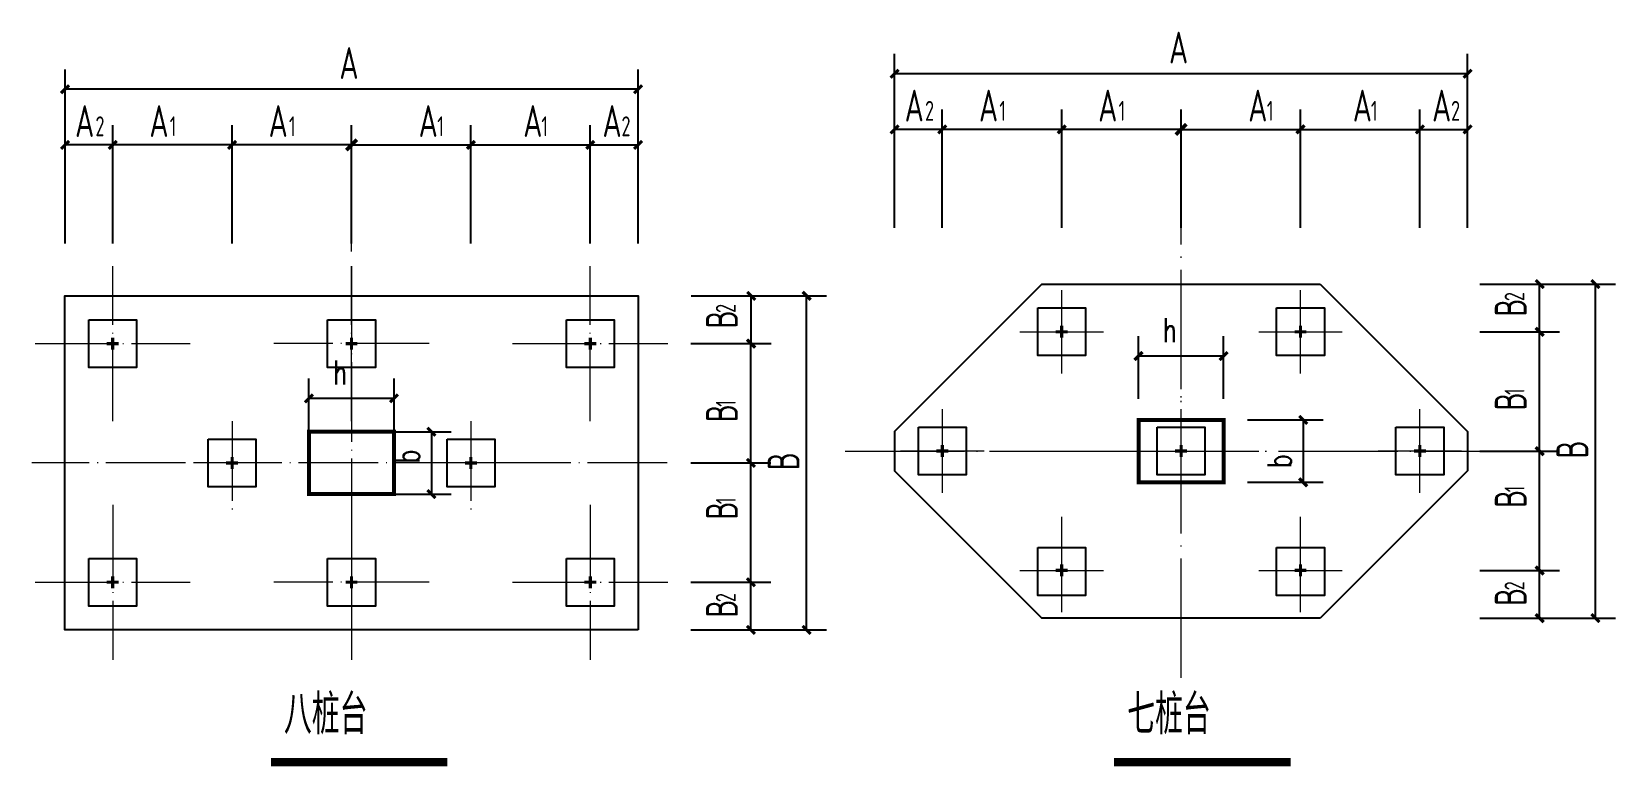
# Model space of a CAD drawing. Extents: x 3968514 to 5230306, y -516551 to -228246.
# Drawn here: x 4421130 to 4441028, y -323182 to -313946 of the extents above; entities that cross this region are included whole.
import ezdxf

# ---------------------------------------------------------------- set-up
doc = ezdxf.new("R2010")
doc.units = 0
doc.header["$LTSCALE"] = 1000
doc.header["$MEASUREMENT"] = 0
doc.linetypes.add('DOTE', pattern=[2.42, 2, -0.2, 0.02, -0.2])
for name, color, linetype in [('3-承台', 7, 'Continuous'), ('COLU', 7, 'Continuous'), ('PUB_TEXT', 7, 'Continuous'), ('定位标记', 3, 'Continuous')]:
    doc.layers.add(name, color=color, linetype=linetype)
doc.layers.add('DOTE', color=1, linetype='DOTE', lineweight=9)
doc.layers.add('PUB_DIM', color=3, linetype='Continuous', lineweight=15)
doc.styles.add('DIM_FONT', font='SIMPLEX', dxfattribs={"width": 0.7, "bigfont": 'GBCBIG'})
doc.styles.add('TSSD_REIN', font='Tssdeng.shx', dxfattribs={"width": 0.7, "bigfont": 'hztxt.shx'})
doc.dimstyles.new('DIMN', dxfattribs={"dimtxt": 300, "dimasz": 100, "dimexe": 250, "dimexo": 300, "dimgap": 150, "dimtad": 1, "dimdec": 0, "dimzin": 0, "dimdsep": 46, "dimtxsty": 'DIM_FONT', "dimblk": 'ARCHTICK', "dimcen": 0.09, "dimclrt": 7, "dimazin": 2, "dimtfac": 1, "dimtdec": 0, "dimtix": 1, "dimtmove": 2, "dimatfit": 3, "dimfxl": 1, "dimtolj": 1, "dimtzin": 0, "dimarcsym": 0})

# ---------------------------------------------------------------- blocks, each defined once
blk = doc.blocks.new('_ArchTick')
at = {"color": 0, "linetype": 'ByBlock', "const_width": 0.4}
blk.add_lwpolyline([(-0.5, -0.5), (0.5, 0.5)], dxfattribs=at)
blk = doc.blocks.new('*D192')
at = {"layer": 'Defpoints', "color": 0, "transparency": 16777216}
for p in [(4429117, -317267), (4430171, -317267), (4429117, -317867)]:
    blk.add_point(p, dxfattribs=at)
at = {"layer": 'PUB_DIM', "color": 0, "lineweight": -2, "transparency": 16777216}
for p, q in [((4429417, -317267), (4430421, -317267)), ((4430171, -317867), (4430171, -317267)), ((4429417, -317867), (4430421, -317867))]:
    blk.add_line(p, q, dxfattribs=at)
at = {"layer": 'PUB_DIM', "color": 0, "lineweight": -2, "transparency": 16777216, "xscale": 100, "yscale": 100, "zscale": 100}
for p, rotation in [((4430171, -317267), 90), ((4430171, -317867), 270)]:
    blk.add_blockref('_ArchTick', p, dxfattribs=dict(at, rotation=rotation))
blk = doc.blocks.new('*D191')
at = {"layer": 'Defpoints', "color": 0, "transparency": 16777216}
for p in [(4429114, -319367), (4430167, -319367), (4429114, -320867)]:
    blk.add_point(p, dxfattribs=at)
at = {"layer": 'PUB_DIM', "color": 0, "lineweight": -2, "transparency": 16777216}
for p, q in [((4429414, -319367), (4430417, -319367)), ((4430167, -320867), (4430167, -319367)), ((4429414, -320867), (4430417, -320867))]:
    blk.add_line(p, q, dxfattribs=at)
at = {"layer": 'PUB_DIM', "color": 0, "lineweight": -2, "transparency": 16777216, "xscale": 100, "yscale": 100, "zscale": 100}
for p, rotation in [((4430167, -319367), 90), ((4430167, -320867), 270)]:
    blk.add_blockref('_ArchTick', p, dxfattribs=dict(at, rotation=rotation))
blk = doc.blocks.new('*D190')
at = {"layer": 'Defpoints', "color": 0, "transparency": 16777216}
for p in [(4429114, -317867), (4430167, -317867), (4429114, -319367)]:
    blk.add_point(p, dxfattribs=at)
at = {"layer": 'PUB_DIM', "color": 0, "lineweight": -2, "transparency": 16777216}
for p, q in [((4429414, -317867), (4430417, -317867)), ((4430167, -319367), (4430167, -317867)), ((4429414, -319367), (4430417, -319367))]:
    blk.add_line(p, q, dxfattribs=at)
at = {"layer": 'PUB_DIM', "color": 0, "lineweight": -2, "transparency": 16777216, "xscale": 100, "yscale": 100, "zscale": 100}
for p, rotation in [((4430167, -317867), 90), ((4430167, -319367), 270)]:
    blk.add_blockref('_ArchTick', p, dxfattribs=dict(at, rotation=rotation))
blk = doc.blocks.new('*D189')
at = {"layer": 'Defpoints', "color": 0, "transparency": 16777216}
for p in [(4429114, -320867), (4430167, -320867), (4429114, -321467)]:
    blk.add_point(p, dxfattribs=at)
at = {"layer": 'PUB_DIM', "color": 0, "lineweight": -2, "transparency": 16777216}
for p, q in [((4429414, -320867), (4430417, -320867)), ((4430167, -321467), (4430167, -320867)), ((4429414, -321467), (4430417, -321467))]:
    blk.add_line(p, q, dxfattribs=at)
at = {"layer": 'PUB_DIM', "color": 0, "lineweight": -2, "transparency": 16777216, "xscale": 100, "yscale": 100, "zscale": 100}
for p, rotation in [((4430167, -320867), 90), ((4430167, -321467), 270)]:
    blk.add_blockref('_ArchTick', p, dxfattribs=dict(at, rotation=rotation))
blk = doc.blocks.new('*D188')
at = {"layer": 'Defpoints', "color": 0, "transparency": 16777216}
for p in [(4429275, -317267), (4430867, -317267), (4429275, -321467)]:
    blk.add_point(p, dxfattribs=at)
at = {"layer": 'PUB_DIM', "color": 0, "lineweight": -2, "transparency": 16777216}
for p, q in [((4429575, -317267), (4431117, -317267)), ((4430867, -321467), (4430867, -317267)), ((4429575, -321467), (4431117, -321467))]:
    blk.add_line(p, q, dxfattribs=at)
at = {"layer": 'PUB_DIM', "color": 0, "lineweight": -2, "transparency": 16777216, "xscale": 100, "yscale": 100, "zscale": 100}
for p, rotation in [((4430867, -317267), 90), ((4430867, -321467), 270)]:
    blk.add_blockref('_ArchTick', p, dxfattribs=dict(at, rotation=rotation))
blk = doc.blocks.new('*D187')
at = {"layer": 'Defpoints', "color": 0, "transparency": 16777216}
for p in [(4428749, -315370), (4428149, -316909), (4428749, -316909)]:
    blk.add_point(p, dxfattribs=at)
at = {"layer": 'PUB_DIM', "color": 0, "lineweight": -2, "transparency": 16777216}
for p, q in [((4428149, -316609), (4428149, -315120)), ((4428749, -316609), (4428749, -315120)), ((4428149, -315370), (4428749, -315370))]:
    blk.add_line(p, q, dxfattribs=at)
at = {"layer": 'PUB_DIM', "color": 0, "lineweight": -2, "transparency": 16777216, "xscale": 100, "yscale": 100, "zscale": 100, "rotation": 180}
blk.add_blockref('_ArchTick', (4428149, -315370), dxfattribs=at)
at = {"layer": 'PUB_DIM', "color": 0, "lineweight": -2, "transparency": 16777216, "xscale": 100, "yscale": 100, "zscale": 100}
blk.add_blockref('_ArchTick', (4428749, -315370), dxfattribs=at)
blk = doc.blocks.new('*D186')
at = {"layer": 'Defpoints', "color": 0, "transparency": 16777216}
for p in [(4426649, -315370), (4425149, -316909), (4426649, -316909)]:
    blk.add_point(p, dxfattribs=at)
at = {"layer": 'PUB_DIM', "color": 0, "lineweight": -2, "transparency": 16777216}
for p, q in [((4425149, -316609), (4425149, -315120)), ((4426649, -316609), (4426649, -315120)), ((4425149, -315370), (4426649, -315370))]:
    blk.add_line(p, q, dxfattribs=at)
at = {"layer": 'PUB_DIM', "color": 0, "lineweight": -2, "transparency": 16777216, "xscale": 100, "yscale": 100, "zscale": 100, "rotation": 180}
blk.add_blockref('_ArchTick', (4425149, -315370), dxfattribs=at)
at = {"layer": 'PUB_DIM', "color": 0, "lineweight": -2, "transparency": 16777216, "xscale": 100, "yscale": 100, "zscale": 100}
blk.add_blockref('_ArchTick', (4426649, -315370), dxfattribs=at)
blk = doc.blocks.new('*D185')
at = {"layer": 'Defpoints', "color": 0, "transparency": 16777216}
for p in [(4428149, -315370), (4426649, -316909), (4428149, -316909)]:
    blk.add_point(p, dxfattribs=at)
at = {"layer": 'PUB_DIM', "color": 0, "lineweight": -2, "transparency": 16777216}
for p, q in [((4426649, -316609), (4426649, -315120)), ((4428149, -316609), (4428149, -315120)), ((4426649, -315370), (4428149, -315370))]:
    blk.add_line(p, q, dxfattribs=at)
at = {"layer": 'PUB_DIM', "color": 0, "lineweight": -2, "transparency": 16777216, "xscale": 100, "yscale": 100, "zscale": 100, "rotation": 180}
blk.add_blockref('_ArchTick', (4426649, -315370), dxfattribs=at)
at = {"layer": 'PUB_DIM', "color": 0, "lineweight": -2, "transparency": 16777216, "xscale": 100, "yscale": 100, "zscale": 100}
blk.add_blockref('_ArchTick', (4428149, -315370), dxfattribs=at)
blk = doc.blocks.new('*D184')
at = {"layer": 'Defpoints', "color": 0, "transparency": 16777216}
for p in [(4421549, -315370), (4421549, -316909), (4422149, -316909)]:
    blk.add_point(p, dxfattribs=at)
at = {"layer": 'PUB_DIM', "color": 0, "lineweight": -2, "transparency": 16777216}
for p, q in [((4421549, -316609), (4421549, -315120)), ((4422149, -316609), (4422149, -315120)), ((4422149, -315370), (4421549, -315370))]:
    blk.add_line(p, q, dxfattribs=at)
at = {"layer": 'PUB_DIM', "color": 0, "lineweight": -2, "transparency": 16777216, "xscale": 100, "yscale": 100, "zscale": 100, "rotation": 180}
blk.add_blockref('_ArchTick', (4421549, -315370), dxfattribs=at)
at = {"layer": 'PUB_DIM', "color": 0, "lineweight": -2, "transparency": 16777216, "xscale": 100, "yscale": 100, "zscale": 100}
blk.add_blockref('_ArchTick', (4422149, -315370), dxfattribs=at)
blk = doc.blocks.new('*D183')
at = {"layer": 'Defpoints', "color": 0, "transparency": 16777216}
for p in [(4423649, -315370), (4423649, -316909), (4425149, -316909)]:
    blk.add_point(p, dxfattribs=at)
at = {"layer": 'PUB_DIM', "color": 0, "lineweight": -2, "transparency": 16777216}
for p, q in [((4423649, -316609), (4423649, -315120)), ((4425149, -316609), (4425149, -315120)), ((4425149, -315370), (4423649, -315370))]:
    blk.add_line(p, q, dxfattribs=at)
at = {"layer": 'PUB_DIM', "color": 0, "lineweight": -2, "transparency": 16777216, "xscale": 100, "yscale": 100, "zscale": 100, "rotation": 180}
blk.add_blockref('_ArchTick', (4423649, -315370), dxfattribs=at)
at = {"layer": 'PUB_DIM', "color": 0, "lineweight": -2, "transparency": 16777216, "xscale": 100, "yscale": 100, "zscale": 100}
blk.add_blockref('_ArchTick', (4425149, -315370), dxfattribs=at)
blk = doc.blocks.new('_DIMX')
blk.add_line((-150, 0), (150, 0))
at = {"const_width": 50}
blk.add_lwpolyline([(-70, -70), (70, 70)], dxfattribs=at)
blk = doc.blocks.new('*D182')
at = {"layer": 'Defpoints', "color": 0, "transparency": 16777216}
for p in [(4421549, -314670), (4421549, -316909), (4428749, -316909)]:
    blk.add_point(p, dxfattribs=at)
at = {"layer": 'PUB_DIM', "color": 0, "lineweight": -2, "transparency": 16777216}
for p, q in [((4421549, -316609), (4421549, -314420)), ((4428749, -316609), (4428749, -314420)), ((4428749, -314670), (4421549, -314670))]:
    blk.add_line(p, q, dxfattribs=at)
at = {"layer": 'PUB_DIM', "color": 0, "lineweight": -2, "transparency": 16777216, "xscale": 100, "yscale": 100, "zscale": 100, "rotation": 180}
blk.add_blockref('_ArchTick', (4421549, -314670), dxfattribs=at)
at = {"layer": 'PUB_DIM', "color": 0, "lineweight": -2, "transparency": 16777216, "xscale": 100, "yscale": 100, "zscale": 100}
blk.add_blockref('_ArchTick', (4428749, -314670), dxfattribs=at)
blk = doc.blocks.new('*D181')
at = {"layer": 'Defpoints', "color": 0, "transparency": 16777216}
for p in [(4422149, -315370), (4422149, -316909), (4423649, -316909)]:
    blk.add_point(p, dxfattribs=at)
at = {"layer": 'PUB_DIM', "color": 0, "lineweight": -2, "transparency": 16777216}
for p, q in [((4422149, -316609), (4422149, -315120)), ((4423649, -316609), (4423649, -315120)), ((4423649, -315370), (4422149, -315370))]:
    blk.add_line(p, q, dxfattribs=at)
at = {"layer": 'PUB_DIM', "color": 0, "lineweight": -2, "transparency": 16777216, "xscale": 100, "yscale": 100, "zscale": 100, "rotation": 180}
blk.add_blockref('_ArchTick', (4422149, -315370), dxfattribs=at)
at = {"layer": 'PUB_DIM', "color": 0, "lineweight": -2, "transparency": 16777216, "xscale": 100, "yscale": 100, "zscale": 100}
blk.add_blockref('_ArchTick', (4423649, -315370), dxfattribs=at)
blk = doc.blocks.new('*D180')
at = {"layer": 'Defpoints', "color": 0, "transparency": 16777216}
for p in [(4425152, -318975), (4425152, -319759), (4426152, -319759)]:
    blk.add_point(p, dxfattribs=at)
at = {"layer": 'PUB_DIM', "color": 0, "lineweight": -2, "transparency": 16777216}
for p, q in [((4425452, -318975), (4426402, -318975)), ((4426152, -318975), (4426152, -319759)), ((4425452, -319759), (4426402, -319759))]:
    blk.add_line(p, q, dxfattribs=at)
at = {"layer": 'PUB_DIM', "color": 0, "lineweight": -2, "transparency": 16777216, "xscale": 100, "yscale": 100, "zscale": 100}
for p, rotation in [((4426152, -318975), 90), ((4426152, -319759), 270)]:
    blk.add_blockref('_ArchTick', p, dxfattribs=dict(at, rotation=rotation))
at = {"layer": 'PUB_DIM', "color": 7, "transparency": 16777216, "insert": (4425851, -319286), "char_height": 300, "attachment_point": 5, "rotation": 90, "style": 'DIM_FONT'}
blk.add_mtext('\\A1;b', dxfattribs=at)
blk = doc.blocks.new('*D179')
at = {"layer": 'Defpoints', "color": 0, "transparency": 16777216}
for p in [(4424614, -318556), (4424614, -319395), (4425683, -319395)]:
    blk.add_point(p, dxfattribs=at)
at = {"layer": 'PUB_DIM', "color": 0, "lineweight": -2, "transparency": 16777216}
for p, q in [((4424614, -319095), (4424614, -318306)), ((4425683, -319095), (4425683, -318306)), ((4425683, -318556), (4424614, -318556))]:
    blk.add_line(p, q, dxfattribs=at)
at = {"layer": 'PUB_DIM', "color": 0, "lineweight": -2, "transparency": 16777216, "xscale": 100, "yscale": 100, "zscale": 100, "rotation": 180}
blk.add_blockref('_ArchTick', (4424614, -318556), dxfattribs=at)
at = {"layer": 'PUB_DIM', "color": 0, "lineweight": -2, "transparency": 16777216, "xscale": 100, "yscale": 100, "zscale": 100}
blk.add_blockref('_ArchTick', (4425683, -318556), dxfattribs=at)
at = {"layer": 'PUB_DIM', "color": 7, "transparency": 16777216, "insert": (4425007, -318230), "char_height": 300, "attachment_point": 5, "style": 'DIM_FONT'}
blk.add_mtext('\\A1;h', dxfattribs=at)
blk = doc.blocks.new('*D177')
at = {"layer": 'Defpoints', "color": 0, "transparency": 16777216}
for p in [(4436106, -318827), (4436106, -319611), (4437106, -319611)]:
    blk.add_point(p, dxfattribs=at)
at = {"layer": 'PUB_DIM', "color": 0, "lineweight": -2, "transparency": 16777216}
for p, q in [((4436406, -318827), (4437356, -318827)), ((4437106, -318827), (4437106, -319611)), ((4436406, -319611), (4437356, -319611))]:
    blk.add_line(p, q, dxfattribs=at)
at = {"layer": 'PUB_DIM', "color": 0, "lineweight": -2, "transparency": 16777216, "xscale": 100, "yscale": 100, "zscale": 100}
for p, rotation in [((4437106, -318827), 90), ((4437106, -319611), 270)]:
    blk.add_blockref('_ArchTick', p, dxfattribs=dict(at, rotation=rotation))
at = {"layer": 'PUB_DIM', "color": 7, "transparency": 16777216, "insert": (4436806, -319346), "char_height": 300, "attachment_point": 5, "rotation": 90, "style": 'DIM_FONT'}
blk.add_mtext('\\A1;b', dxfattribs=at)
blk = doc.blocks.new('*D176')
at = {"layer": 'Defpoints', "color": 0, "transparency": 16777216}
for p in [(4439024, -317119), (4440077, -317119), (4439024, -317719)]:
    blk.add_point(p, dxfattribs=at)
at = {"layer": 'PUB_DIM', "color": 0, "lineweight": -2, "transparency": 16777216}
for p, q in [((4439324, -317119), (4440327, -317119)), ((4440077, -317719), (4440077, -317119)), ((4439324, -317719), (4440327, -317719))]:
    blk.add_line(p, q, dxfattribs=at)
at = {"layer": 'PUB_DIM', "color": 0, "lineweight": -2, "transparency": 16777216, "xscale": 100, "yscale": 100, "zscale": 100}
for p, rotation in [((4440077, -317119), 90), ((4440077, -317719), 270)]:
    blk.add_blockref('_ArchTick', p, dxfattribs=dict(at, rotation=rotation))
blk = doc.blocks.new('*D175')
at = {"layer": 'Defpoints', "color": 0, "transparency": 16777216}
for p in [(4439024, -319219), (4440077, -319219), (4439024, -320719)]:
    blk.add_point(p, dxfattribs=at)
at = {"layer": 'PUB_DIM', "color": 0, "lineweight": -2, "transparency": 16777216}
for p, q in [((4439324, -319219), (4440327, -319219)), ((4440077, -320719), (4440077, -319219)), ((4439324, -320719), (4440327, -320719))]:
    blk.add_line(p, q, dxfattribs=at)
at = {"layer": 'PUB_DIM', "color": 0, "lineweight": -2, "transparency": 16777216, "xscale": 100, "yscale": 100, "zscale": 100}
for p, rotation in [((4440077, -319219), 90), ((4440077, -320719), 270)]:
    blk.add_blockref('_ArchTick', p, dxfattribs=dict(at, rotation=rotation))
blk = doc.blocks.new('*D174')
at = {"layer": 'Defpoints', "color": 0, "transparency": 16777216}
for p in [(4439024, -317719), (4440077, -317719), (4439024, -319219)]:
    blk.add_point(p, dxfattribs=at)
at = {"layer": 'PUB_DIM', "color": 0, "lineweight": -2, "transparency": 16777216}
for p, q in [((4439324, -317719), (4440327, -317719)), ((4440077, -319219), (4440077, -317719)), ((4439324, -319219), (4440327, -319219))]:
    blk.add_line(p, q, dxfattribs=at)
at = {"layer": 'PUB_DIM', "color": 0, "lineweight": -2, "transparency": 16777216, "xscale": 100, "yscale": 100, "zscale": 100}
for p, rotation in [((4440077, -317719), 90), ((4440077, -319219), 270)]:
    blk.add_blockref('_ArchTick', p, dxfattribs=dict(at, rotation=rotation))
blk = doc.blocks.new('*D173')
at = {"layer": 'Defpoints', "color": 0, "transparency": 16777216}
for p in [(4439024, -320719), (4440077, -320719), (4439024, -321319)]:
    blk.add_point(p, dxfattribs=at)
at = {"layer": 'PUB_DIM', "color": 0, "lineweight": -2, "transparency": 16777216}
for p, q in [((4439324, -320719), (4440327, -320719)), ((4440077, -321319), (4440077, -320719)), ((4439324, -321319), (4440327, -321319))]:
    blk.add_line(p, q, dxfattribs=at)
at = {"layer": 'PUB_DIM', "color": 0, "lineweight": -2, "transparency": 16777216, "xscale": 100, "yscale": 100, "zscale": 100}
for p, rotation in [((4440077, -320719), 90), ((4440077, -321319), 270)]:
    blk.add_blockref('_ArchTick', p, dxfattribs=dict(at, rotation=rotation))
blk = doc.blocks.new('*D172')
at = {"layer": 'Defpoints', "color": 0, "transparency": 16777216}
for p in [(4439186, -317119), (4440778, -317119), (4439186, -321319)]:
    blk.add_point(p, dxfattribs=at)
at = {"layer": 'PUB_DIM', "color": 0, "lineweight": -2, "transparency": 16777216}
for p, q in [((4439486, -317119), (4441028, -317119)), ((4440778, -321319), (4440778, -317119)), ((4439486, -321319), (4441028, -321319))]:
    blk.add_line(p, q, dxfattribs=at)
at = {"layer": 'PUB_DIM', "color": 0, "lineweight": -2, "transparency": 16777216, "xscale": 100, "yscale": 100, "zscale": 100}
for p, rotation in [((4440778, -317119), 90), ((4440778, -321319), 270)]:
    blk.add_blockref('_ArchTick', p, dxfattribs=dict(at, rotation=rotation))
blk = doc.blocks.new('*D171')
at = {"layer": 'Defpoints', "color": 0, "transparency": 16777216}
for p in [(4439172, -315175), (4438572, -316714), (4439172, -316714)]:
    blk.add_point(p, dxfattribs=at)
at = {"layer": 'PUB_DIM', "color": 0, "lineweight": -2, "transparency": 16777216}
for p, q in [((4438572, -316414), (4438572, -314925)), ((4439172, -316414), (4439172, -314925)), ((4438572, -315175), (4439172, -315175))]:
    blk.add_line(p, q, dxfattribs=at)
at = {"layer": 'PUB_DIM', "color": 0, "lineweight": -2, "transparency": 16777216, "xscale": 100, "yscale": 100, "zscale": 100, "rotation": 180}
blk.add_blockref('_ArchTick', (4438572, -315175), dxfattribs=at)
at = {"layer": 'PUB_DIM', "color": 0, "lineweight": -2, "transparency": 16777216, "xscale": 100, "yscale": 100, "zscale": 100}
blk.add_blockref('_ArchTick', (4439172, -315175), dxfattribs=at)
blk = doc.blocks.new('*D170')
at = {"layer": 'Defpoints', "color": 0, "transparency": 16777216}
for p in [(4437072, -315175), (4435572, -316714), (4437072, -316714)]:
    blk.add_point(p, dxfattribs=at)
at = {"layer": 'PUB_DIM', "color": 0, "lineweight": -2, "transparency": 16777216}
for p, q in [((4435572, -316414), (4435572, -314925)), ((4437072, -316414), (4437072, -314925)), ((4435572, -315175), (4437072, -315175))]:
    blk.add_line(p, q, dxfattribs=at)
at = {"layer": 'PUB_DIM', "color": 0, "lineweight": -2, "transparency": 16777216, "xscale": 100, "yscale": 100, "zscale": 100, "rotation": 180}
blk.add_blockref('_ArchTick', (4435572, -315175), dxfattribs=at)
at = {"layer": 'PUB_DIM', "color": 0, "lineweight": -2, "transparency": 16777216, "xscale": 100, "yscale": 100, "zscale": 100}
blk.add_blockref('_ArchTick', (4437072, -315175), dxfattribs=at)
blk = doc.blocks.new('*D169')
at = {"layer": 'Defpoints', "color": 0, "transparency": 16777216}
for p in [(4438572, -315175), (4437072, -316714), (4438572, -316714)]:
    blk.add_point(p, dxfattribs=at)
at = {"layer": 'PUB_DIM', "color": 0, "lineweight": -2, "transparency": 16777216}
for p, q in [((4437072, -316414), (4437072, -314925)), ((4438572, -316414), (4438572, -314925)), ((4437072, -315175), (4438572, -315175))]:
    blk.add_line(p, q, dxfattribs=at)
at = {"layer": 'PUB_DIM', "color": 0, "lineweight": -2, "transparency": 16777216, "xscale": 100, "yscale": 100, "zscale": 100, "rotation": 180}
blk.add_blockref('_ArchTick', (4437072, -315175), dxfattribs=at)
at = {"layer": 'PUB_DIM', "color": 0, "lineweight": -2, "transparency": 16777216, "xscale": 100, "yscale": 100, "zscale": 100}
blk.add_blockref('_ArchTick', (4438572, -315175), dxfattribs=at)
blk = doc.blocks.new('*D168')
at = {"layer": 'Defpoints', "color": 0, "transparency": 16777216}
for p in [(4431972, -315175), (4431972, -316714), (4432572, -316714)]:
    blk.add_point(p, dxfattribs=at)
at = {"layer": 'PUB_DIM', "color": 0, "lineweight": -2, "transparency": 16777216}
for p, q in [((4431972, -316414), (4431972, -314925)), ((4432572, -316414), (4432572, -314925)), ((4432572, -315175), (4431972, -315175))]:
    blk.add_line(p, q, dxfattribs=at)
at = {"layer": 'PUB_DIM', "color": 0, "lineweight": -2, "transparency": 16777216, "xscale": 100, "yscale": 100, "zscale": 100, "rotation": 180}
blk.add_blockref('_ArchTick', (4431972, -315175), dxfattribs=at)
at = {"layer": 'PUB_DIM', "color": 0, "lineweight": -2, "transparency": 16777216, "xscale": 100, "yscale": 100, "zscale": 100}
blk.add_blockref('_ArchTick', (4432572, -315175), dxfattribs=at)
blk = doc.blocks.new('*D167')
at = {"layer": 'Defpoints', "color": 0, "transparency": 16777216}
for p in [(4434072, -315175), (4434072, -316714), (4435572, -316714)]:
    blk.add_point(p, dxfattribs=at)
at = {"layer": 'PUB_DIM', "color": 0, "lineweight": -2, "transparency": 16777216}
for p, q in [((4434072, -316414), (4434072, -314925)), ((4435572, -316414), (4435572, -314925)), ((4435572, -315175), (4434072, -315175))]:
    blk.add_line(p, q, dxfattribs=at)
at = {"layer": 'PUB_DIM', "color": 0, "lineweight": -2, "transparency": 16777216, "xscale": 100, "yscale": 100, "zscale": 100, "rotation": 180}
blk.add_blockref('_ArchTick', (4434072, -315175), dxfattribs=at)
at = {"layer": 'PUB_DIM', "color": 0, "lineweight": -2, "transparency": 16777216, "xscale": 100, "yscale": 100, "zscale": 100}
blk.add_blockref('_ArchTick', (4435572, -315175), dxfattribs=at)
blk = doc.blocks.new('*D166')
at = {"layer": 'Defpoints', "color": 0, "transparency": 16777216}
for p in [(4435037, -318024), (4435037, -318863), (4436106, -318863)]:
    blk.add_point(p, dxfattribs=at)
at = {"layer": 'PUB_DIM', "color": 0, "lineweight": -2, "transparency": 16777216}
for p, q in [((4435037, -318563), (4435037, -317774)), ((4436106, -318563), (4436106, -317774)), ((4436106, -318024), (4435037, -318024))]:
    blk.add_line(p, q, dxfattribs=at)
at = {"layer": 'PUB_DIM', "color": 0, "lineweight": -2, "transparency": 16777216, "xscale": 100, "yscale": 100, "zscale": 100, "rotation": 180}
blk.add_blockref('_ArchTick', (4435037, -318024), dxfattribs=at)
at = {"layer": 'PUB_DIM', "color": 0, "lineweight": -2, "transparency": 16777216, "xscale": 100, "yscale": 100, "zscale": 100}
blk.add_blockref('_ArchTick', (4436106, -318024), dxfattribs=at)
at = {"layer": 'PUB_DIM', "color": 7, "transparency": 16777216, "insert": (4435430, -317698), "char_height": 300, "attachment_point": 5, "style": 'DIM_FONT'}
blk.add_mtext('\\A1;h', dxfattribs=at)
blk = doc.blocks.new('*D165')
at = {"layer": 'Defpoints', "color": 0, "transparency": 16777216}
for p in [(4431972, -314475), (4431972, -316714), (4439172, -316714)]:
    blk.add_point(p, dxfattribs=at)
at = {"layer": 'PUB_DIM', "color": 0, "lineweight": -2, "transparency": 16777216}
for p, q in [((4431972, -316414), (4431972, -314225)), ((4439172, -316414), (4439172, -314225)), ((4439172, -314475), (4431972, -314475))]:
    blk.add_line(p, q, dxfattribs=at)
at = {"layer": 'PUB_DIM', "color": 0, "lineweight": -2, "transparency": 16777216, "xscale": 100, "yscale": 100, "zscale": 100, "rotation": 180}
blk.add_blockref('_ArchTick', (4431972, -314475), dxfattribs=at)
at = {"layer": 'PUB_DIM', "color": 0, "lineweight": -2, "transparency": 16777216, "xscale": 100, "yscale": 100, "zscale": 100}
blk.add_blockref('_ArchTick', (4439172, -314475), dxfattribs=at)
blk = doc.blocks.new('*D164')
at = {"layer": 'Defpoints', "color": 0, "transparency": 16777216}
for p in [(4432572, -315175), (4432572, -316714), (4434072, -316714)]:
    blk.add_point(p, dxfattribs=at)
at = {"layer": 'PUB_DIM', "color": 0, "lineweight": -2, "transparency": 16777216}
for p, q in [((4432572, -316414), (4432572, -314925)), ((4434072, -316414), (4434072, -314925)), ((4434072, -315175), (4432572, -315175))]:
    blk.add_line(p, q, dxfattribs=at)
at = {"layer": 'PUB_DIM', "color": 0, "lineweight": -2, "transparency": 16777216, "xscale": 100, "yscale": 100, "zscale": 100, "rotation": 180}
blk.add_blockref('_ArchTick', (4432572, -315175), dxfattribs=at)
at = {"layer": 'PUB_DIM', "color": 0, "lineweight": -2, "transparency": 16777216, "xscale": 100, "yscale": 100, "zscale": 100}
blk.add_blockref('_ArchTick', (4434072, -315175), dxfattribs=at)
blk = doc.blocks.new('A$C0A656BE9')
at = {"elevation": -11500}
for points in [[(-1606, 4753), (-2840, 3518), (-2840, 3187), (-1606, 1953)], [(725, 4753), (1960, 3518), (1960, 3187), (725, 1953)]]:
    blk.add_lwpolyline(points, dxfattribs=at)
at = {"color": 3, "elevation": -11500}
for points in [[(-1640, 4553), (-1240, 4553), (-1240, 4153), (-1640, 4153)], [(360, 4553), (760, 4553), (760, 4153), (360, 4153)], [(-2640, 3553), (-2240, 3553), (-2240, 3153), (-2640, 3153)], [(-640, 3553), (-240, 3553), (-240, 3153), (-640, 3153)], [(1360, 3553), (1760, 3553), (1760, 3153), (1360, 3153)], [(-1640, 2544), (-1240, 2544), (-1240, 2144), (-1640, 2144)], [(360, 2544), (760, 2544), (760, 2144), (360, 2144)]]:
    blk.add_lwpolyline(points, close=True, dxfattribs=at)
at = {"layer": 'COLU', "color": 7, "elevation": -11500}
for points in [[(-1606, 4753), (725, 4753)], [(725, 1953), (-1606, 1953)]]:
    blk.add_lwpolyline(points, dxfattribs=at)
at = {"layer": 'DOTE', "linetype": 'DOTE', "ltscale": 0.5}
for p, q in [((-440, 1453, -11500), (-440, 5253, -11500)), ((-1440, 4003, -11500), (-1440, 4703, -11500)), ((560, 4003, -11500), (560, 4703, -11500)), ((-1790, 4353, -11500), (-1090, 4353, -11500)), ((210, 4353, -11500), (910, 4353, -11500)), ((-440, 2703, -11500), (-440, 4003, -11500)), ((-440, 2703, -11500), (-440, 4003, -11500)), ((-2440, 3003, -11500), (-2440, 3703, -11500)), ((-440, 3003, -11500), (-440, 3703, -11500)), ((1560, 3003, -11500), (1560, 3703, -11500)), ((-3255, 3353, -11500), (2375, 3353, -11500)), ((-2090, 3353, -11500), (-2790, 3353, -11500)), ((-1090, 3353, -11500), (210, 3353, -11500)), ((-790, 3353, -11500), (-90, 3353, -11500)), ((1910, 3353, -11500), (1210, 3353, -11500)), ((-1440, 2003, -11500), (-1440, 2803, -11500)), ((560, 2003, -11500), (560, 2803, -11500)), ((-1790, 2353, -11500), (-1090, 2353, -11500)), ((210, 2353, -11500), (910, 2353, -11500))]:
    blk.add_line(p, q, dxfattribs=at)
at = {"layer": '定位标记', "ltscale": 0.1, "const_width": 26.7, "elevation": -11500}
for points in [[(-1440, 4403), (-1440, 4303)], [(560, 4403), (560, 4303)], [(-2440, 3403), (-2440, 3303)], [(-440, 3403), (-440, 3303)], [(1560, 3403), (1560, 3303)], [(-1440, 2403), (-1440, 2303)], [(560, 2403), (560, 2303)]]:
    blk.add_lwpolyline(points, dxfattribs=at)
at = {"layer": '定位标记', "const_width": 26.7, "elevation": -11500}
for points in [[(-1390, 4353), (-1490, 4353)], [(610, 4353), (510, 4353)], [(-2390, 3353), (-2490, 3353)], [(-390, 3353), (-490, 3353)], [(1610, 3353), (1510, 3353)], [(-1390, 2353), (-1490, 2353)], [(610, 2353), (510, 2353)]]:
    blk.add_lwpolyline(points, dxfattribs=at)

msp = doc.modelspace()

# ---------------------------------------------------------------- linework, layer by layer
at = {"color": 3}
for points in [[(4421848.56538, -317567.36381), (4422448.56538, -317567.36381), (4422448.56538, -318167.36381), (4421848.56538, -318167.36381)], [(4424848.56538, -317567.36381), (4425448.56538, -317567.36381), (4425448.56538, -318167.36381), (4424848.56538, -318167.36381)], [(4427848.56538, -317567.36381), (4428448.56538, -317567.36381), (4428448.56538, -318167.36381), (4427848.56538, -318167.36381)], [(4423348.56538, -319067.36381), (4423948.56538, -319067.36381), (4423948.56538, -319667.36381), (4423348.56538, -319667.36381)], [(4426348.56538, -319067.36381), (4426948.56538, -319067.36381), (4426948.56538, -319667.36381), (4426348.56538, -319667.36381)], [(4421848.56538, -320567.36381), (4422448.56538, -320567.36381), (4422448.56538, -321167.36381), (4421848.56538, -321167.36381)], [(4424848.56538, -320567.36381), (4425448.56538, -320567.36381), (4425448.56538, -321167.36381), (4424848.56538, -321167.36381)], [(4427848.56538, -320567.36381), (4428448.56538, -320567.36381), (4428448.56538, -321167.36381), (4427848.56538, -321167.36381)]]:
    msp.add_lwpolyline(points, close=True, dxfattribs=at)
at = {"layer": '3-承台'}
msp.add_lwpolyline([(4428748.56639, -321467.36388), (4421548.56639, -321467.36388), (4421548.56639, -317267.36388), (4428748.56639, -317267.36388)], close=True, dxfattribs=at)
at = {"layer": 'COLU', "color": 2, "lineweight": -3, "const_width": 50}
for points in [[(4424614.18977, -318975.48888), (4425682.93977, -318975.48888), (4425682.93977, -319759.23888), (4424614.18977, -319759.23888), (4424614.18977, -318975.48888)], [(4435037.35231, -318827.31746), (4436106.10231, -318827.31746), (4436106.10231, -319611.06746), (4435037.35231, -319611.06746), (4435037.35231, -318827.31746)]]:
    msp.add_lwpolyline(points, dxfattribs=at)
at = {"layer": 'DOTE', "linetype": 'DOTE', "ltscale": 0.5}
for p, q in [((4422148.56639, -318842.36388), (4422148.56639, -316892.36388)), ((4425148.56639, -318842.36388), (4425148.56639, -316892.36388)), ((4425148.56639, -316892.36388), (4425148.56639, -321842.36388)), ((4428148.56639, -318842.36388), (4428148.56639, -316892.36388)), ((4421173.56639, -317867.36388), (4423123.56639, -317867.36388)), ((4426123.56639, -317867.36388), (4424173.56639, -317867.36388)), ((4427173.56639, -317867.36388), (4429123.56639, -317867.36388)), ((4423648.56639, -318842.36388), (4423648.56639, -320042.36388)), ((4426648.56639, -318842.36388), (4426648.56639, -320042.36388)), ((4429113.69729, -319367.36388), (4421130.19632, -319367.36388)), ((4424173.56639, -319367.36388), (4423123.56639, -319367.36388)), ((4427173.56639, -319367.36388), (4426123.56639, -319367.36388)), ((4422148.56639, -319892.36388), (4422148.56639, -321842.36388)), ((4425148.56639, -319892.36388), (4425148.56639, -321842.36388)), ((4428148.56639, -319892.36388), (4428148.56639, -321842.36388)), ((4421173.56639, -320867.36388), (4423123.56639, -320867.36388)), ((4426123.56639, -320867.36388), (4424173.56639, -320867.36388)), ((4427173.56639, -320867.36388), (4429123.56639, -320867.36388))]:
    msp.add_line(p, q, dxfattribs=at)
at = {"layer": 'PUB_DIM'}
for p, q in [((4435571.72731, -316514.40719), (4435571.73032, -314937.91777)), ((4425148.56639, -316708.70147), (4425148.5694, -315132.21205))]:
    msp.add_line(p, q, dxfattribs=at)
at = {"layer": 'PUB_DIM', "const_width": 106.875}
for points in [[(4424135.29367, -323128.31177), (4426353.50371, -323128.31177)], [(4434730.5337, -323128.31177), (4436948.74375, -323128.31177)]]:
    msp.add_lwpolyline(points, dxfattribs=at)
at = {"layer": 'PUB_DIM'}
for p in [(4435571.73032, -315175.41777), (4425148.5694, -315369.71205)]:
    msp.add_point(p, dxfattribs=at)
at = {"layer": '定位标记', "const_width": 40}
for points in [[(4422073.3806, -317867.36388), (4422223.75218, -317867.36388)], [(4425073.3806, -317867.36388), (4425223.75218, -317867.36388)], [(4428073.3806, -317867.36388), (4428223.75218, -317867.36388)], [(4423573.3806, -319367.36388), (4423723.75218, -319367.36388)], [(4426573.3806, -319367.36388), (4426723.75218, -319367.36388)], [(4422073.3806, -320867.36388), (4422223.75218, -320867.36388)], [(4425073.3806, -320867.36388), (4425223.75218, -320867.36388)], [(4428073.3806, -320867.36388), (4428223.75218, -320867.36388)]]:
    msp.add_lwpolyline(points, dxfattribs=at)
at = {"layer": '定位标记', "ltscale": 0.1, "const_width": 40}
for points in [[(4422148.56639, -317792.17809), (4422148.56639, -317942.54967)], [(4425148.56639, -317792.17809), (4425148.56639, -317942.54967)], [(4428148.56639, -317792.17809), (4428148.56639, -317942.54967)], [(4423648.56639, -319292.17809), (4423648.56639, -319442.54967)], [(4426648.56639, -319292.17809), (4426648.56639, -319442.54967)], [(4422148.56639, -320792.17809), (4422148.56639, -320942.54967)], [(4425148.56639, -320792.17809), (4425148.56639, -320942.54967)], [(4428148.56639, -320792.17809), (4428148.56639, -320942.54967)]]:
    msp.add_lwpolyline(points, dxfattribs=at)

# ---------------------------------------------------------------- block references
at = {"xscale": 1.5, "yscale": 1.5, "zscale": 1.5}
msp.add_blockref('A$C0A656BE9', (4436232.0775, -324248.18611, 17250), dxfattribs=at)
at = {"layer": 'PUB_DIM', "xscale": 0.9500000001862645, "yscale": 0.9500000001862645, "zscale": 0.9500000001862645}
for p in [(4435571.73032, -315175.41777), (4425148.5694, -315369.71205)]:
    msp.add_blockref('_DIMX', p, dxfattribs=at)
at = {"layer": 'PUB_DIM', "xscale": 0.9500000001862645, "yscale": 0.9500000001862645, "zscale": 0.9500000001862645, "rotation": 180}
for p in [(4435571.73032, -315175.41777), (4425148.5694, -315369.71205)]:
    msp.add_blockref('_DIMX', p, dxfattribs=at)

# ---------------------------------------------------------------- texts
at = {"layer": 'PUB_TEXT', "style": 'TSSD_REIN', "width": 0.7}
for s, height, p in [('A', 400, (4435420.2214, -314346.07241)), ('A', 400, (4424997.06047, -314540.36668)), ('A', 400, (4432099.04745, -315075.56935)), ('A', 400, (4433032.83667, -315075.56935)), ('A', 400, (4434530.72157, -315075.56935)), ('A', 400, (4436415.81644, -315075.56935)), ('A', 400, (4437729.69499, -315075.56935)), ('A', 400, (4438725.60785, -315075.56935)), ('A', 400, (4421675.88653, -315269.86363)), ('A', 400, (4422609.67575, -315269.86363)), ('A', 400, (4424107.56065, -315269.86363)), ('A', 400, (4425992.65552, -315269.86363)), ('A', 400, (4427306.53407, -315269.86363)), ('A', 400, (4428302.44693, -315269.86363)), ('2', 250, (4432354.19992, -315066.29638)), ('1', 250, (4433287.98915, -315066.29638)), ('1', 250, (4434785.87405, -315066.29638)), ('1', 250, (4436649.07941, -315066.29638)), ('1', 250, (4437956.61662, -315066.29638)), ('2', 250, (4438963.63589, -315066.29638)), ('2', 250, (4421931.039, -315260.59066)), ('1', 250, (4422864.82823, -315260.59066)), ('1', 250, (4424362.71313, -315260.59066)), ('1', 250, (4426225.91849, -315260.59066)), ('1', 250, (4427533.4557, -315260.59066)), ('2', 250, (4428540.47497, -315260.59066)), ('八桩台', 500, (4424299.73561, -322778.39961)), ('七桩台', 500, (4434894.97564, -322778.39961))]:
    msp.add_text(s, height=height, dxfattribs=at).set_placement(p)
for s, height, p in [('B', 400, (4439913.05954, -317529.45867)), ('2', 250, (4439886.56704, -317333.82086)), ('B', 400, (4430002.58087, -317677.63009)), ('2', 250, (4429976.08837, -317481.99228)), ('B', 400, (4439913.05954, -318708.27832)), ('1', 250, (4439886.56704, -318512.64051)), ('B', 400, (4430002.58087, -318856.44974)), ('1', 250, (4429976.08837, -318660.81193)), ('B', 400, (4440687.86241, -319312.20678)), ('B', 400, (4430777.38373, -319460.3782)), ('B', 400, (4439913.05954, -319932.54974)), ('1', 250, (4439886.56704, -319736.91192)), ('B', 400, (4430002.58087, -320080.72116)), ('1', 250, (4429976.08837, -319885.08334)), ('2', 250, (4439886.56704, -320969.6043)), ('B', 400, (4430002.58087, -321313.41354)), ('2', 250, (4429976.08837, -321117.77572)), ('B', 400, (4439913.05954, -321165.24211))]:
    msp.add_text(s, height=height, rotation=90, dxfattribs=at).set_placement(p)

# ---------------------------------------------------------------- dimensions: what is measured, and where the dimension line sits
at = {"layer": 'PUB_DIM'}
for p1, p2, distance, picture, middle in [((4439171.73701, -316714.40719), (4431971.72408, -316714.40719), -2239.18285, '*D165', (4435571.73054, -314475.22435)), ((4428748.57609, -316908.70147), (4421548.56316, -316908.70147), -2239.18285, '*D182', (4425148.56962, -314669.51863)), ((4432571.72731, -316714.40719), (4431971.72408, -316714.40719), -1538.98943, '*D168', (4432271.72569, -315175.41777)), ((4434071.72731, -316714.40719), (4432571.72731, -316714.40719), -1538.98943, '*D164', (4433321.72731, -315175.41777)), ((4435571.73054, -316714.40719), (4434071.73054, -316714.40719), -1538.98943, '*D167', (4434821.73054, -315175.41777)), ((4435571.73054, -316714.40719), (4437071.73054, -316714.40719), 1538.98943, '*D170', (4436321.73054, -315175.41777)), ((4437071.73378, -316714.40719), (4438571.73378, -316714.40719), 1538.98943, '*D169', (4437821.73378, -315175.41777)), ((4438571.73378, -316714.40719), (4439171.73701, -316714.40719), 1538.98943, '*D171', (4438871.73539, -315175.41777)), ((4422148.56639, -316908.70147), (4421548.56316, -316908.70147), -1538.98943, '*D184', (4421848.56477, -315369.71205)), ((4423648.56639, -316908.70147), (4422148.56639, -316908.70147), -1538.98943, '*D181', (4422898.56639, -315369.71205)), ((4425148.56962, -316908.70147), (4423648.56962, -316908.70147), -1538.98943, '*D183', (4424398.56962, -315369.71205)), ((4425148.56962, -316908.70147), (4426648.56962, -316908.70147), 1538.98943, '*D186', (4425898.56962, -315369.71205)), ((4426648.57286, -316908.70147), (4428148.57286, -316908.70147), 1538.98943, '*D185', (4427398.57286, -315369.71205)), ((4428148.57286, -316908.70147), (4428748.57609, -316908.70147), 1538.98943, '*D187', (4428448.57447, -315369.71205)), ((4439024.17596, -317719.19246), (4439024.17596, -317119.19246), -1053.27822, '*D176', (4440077.45418, -317419.19246)), ((4439185.52596, -321319.19786), (4439185.52596, -317119.19786), -1592.27885, '*D172', (4440777.80482, -319219.19786)), ((4429117.48086, -317867.36928), (4429117.48086, -317267.36928), -1053.27822, '*D192', (4430170.75908, -317567.36928)), ((4429275.04729, -321467.36928), (4429275.04729, -317267.36928), -1592.27885, '*D188', (4430867.32614, -319367.36928)), ((4439024.17596, -319219.19246), (4439024.17596, -317719.19246), -1053.27822, '*D174', (4440077.45418, -318469.19246)), ((4429113.69729, -319367.36388), (4429113.69729, -317867.36388), -1053.27822, '*D190', (4430166.97551, -318617.36388)), ((4439024.17596, -320719.19246), (4439024.17596, -319219.19246), -1053.27822, '*D175', (4440077.45418, -319969.19246)), ((4429113.69729, -320867.36388), (4429113.69729, -319367.36388), -1053.27822, '*D191', (4430166.97551, -320117.36388)), ((4439024.17596, -321319.19246), (4439024.17596, -320719.19246), -1053.27822, '*D173', (4440077.45418, -321019.19246)), ((4429113.69729, -321467.36388), (4429113.69729, -320867.36388), -1053.27822, '*D189', (4430166.97551, -321167.36388))]:
    dim = msp.add_aligned_dim(p1=p1, p2=p2, distance=distance, text=' ', dimstyle='DIMN', dxfattribs=at)
    dim.commit()
    dim.dimension.update_dxf_attribs({"geometry": picture, "text_midpoint": middle})
for base, p1, p2, angle, text, picture, middle in [((4435037.34936, -318023.59255), (4436106.09936, -318862.58197), (4435037.34936, -318862.58197), 180, 'h', '*D166', (4435430.20899, -317698.16929)), ((4424614.18682, -318555.54898), (4425682.93682, -319394.53841), (4424614.18682, -319394.53841), 180, 'h', '*D179', (4425007.04645, -318230.12572)), ((4426151.64109, -319759.23888), (4425151.64109, -318975.48888), (4425151.64109, -319759.23888), 270, 'b', '*D180', (4425850.56054, -319285.95193)), ((4437106.10231, -319611.06746), (4436106.10231, -318827.31746), (4436106.10231, -319611.06746), 270, 'b', '*D177', (4436806.10231, -319345.95046))]:
    dim = msp.add_linear_dim(base=base, p1=p1, p2=p2, angle=angle, text=text, dimstyle='DIMN', dxfattribs=at)
    dim.commit()
    dim.dimension.update_dxf_attribs({"geometry": picture, "text_midpoint": middle, "dimtype": 129})

doc.saveas('drawing.dxf')
